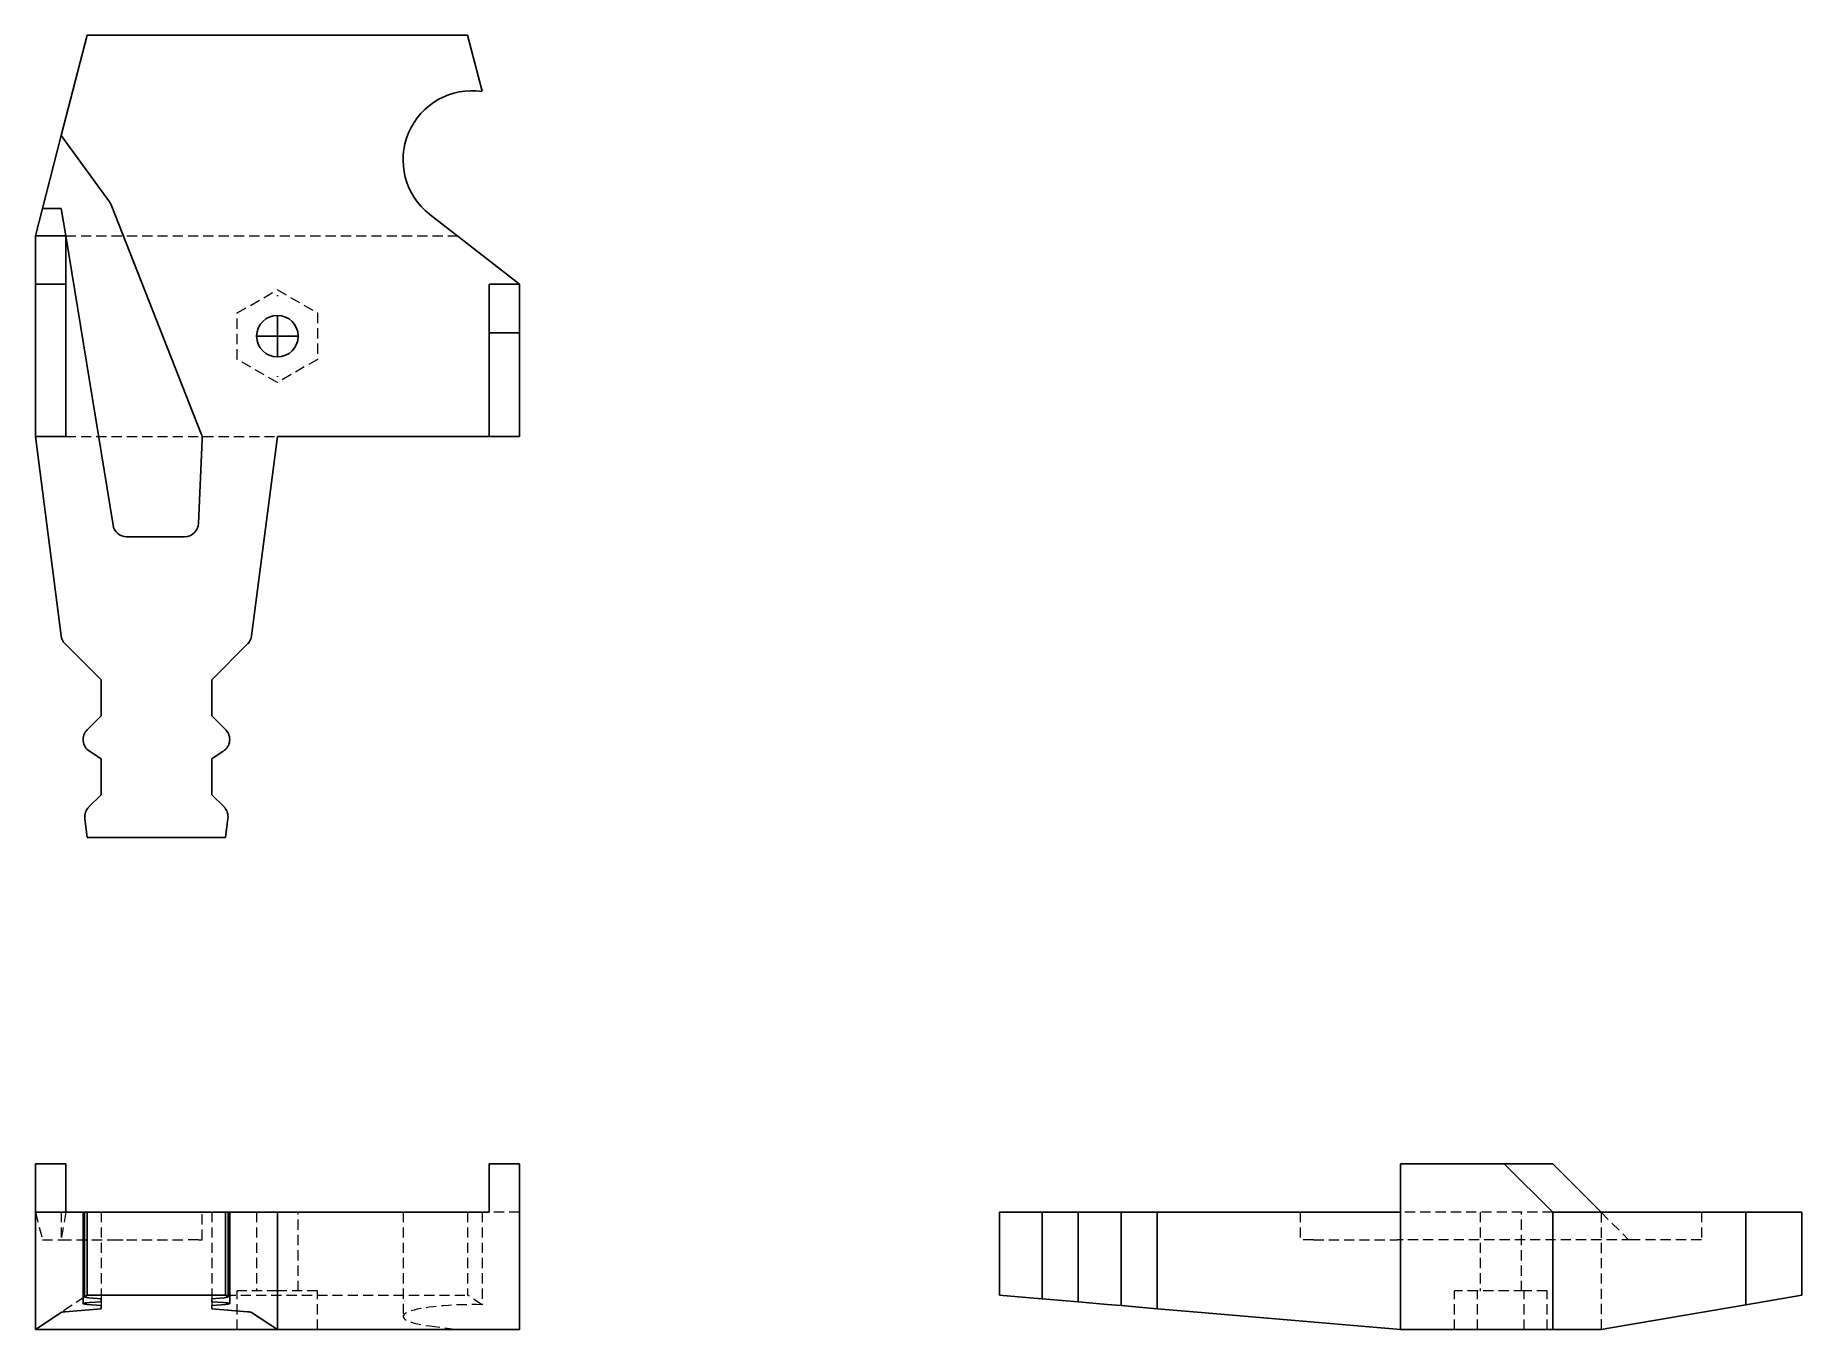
# Model space of a CAD drawing. Header units: millimetres. Extents: x 53 to 273, y 47 to 208.
import ezdxf

# ---------------------------------------------------------------- set-up
doc = ezdxf.new("R2010")
doc.units = ezdxf.units.MM
doc.linetypes.add('HIDDEN', pattern=[1.905, 1.27, -0.635])
doc.layers.add('10', color=7, linetype='Continuous')

# ---------------------------------------------------------------- blocks, each defined once
blk = doc.blocks.new('SW_CENTERMARKSYMBOL_0')
at = {"layer": '10', "color": 0}
for p, q in [((0, 5), (0, 5.09)), ((0, 0), (0, 2.5)), ((-5, 0), (-5.09, 0)), ((0, 0), (-2.5, 0)), ((0, 0), (0, -2.5)), ((0, 0), (2.5, 0)), ((5, 0), (5.09, 0)), ((0, -5), (0, -5.09))]:
    blk.add_line(p, q, dxfattribs=at)

msp = doc.modelspace()

# ---------------------------------------------------------------- linework, layer by layer
at = {"color": 7, "linetype": 'Continuous', "lineweight": 25}
for p, q in [((56.06, 195.5), (59.29, 208)), ((59.29, 208), (106.71, 208)), ((106.71, 208), (108.51, 201.02)), ((56.06, 195.5), (53.71, 186.43)), ((56.06, 195.5), (62.07, 187.23)), ((52.83, 183), (53.71, 186.43)), ((53.71, 186.43), (56.06, 186.43)), ((56.62, 183), (56.06, 186.43)), ((62.28, 186.85), (73.52, 158.34)), ((113.17, 176.97), (101.99, 185.68)), ((52.83, 183), (56.62, 183)), ((52.83, 183), (52.83, 176.97)), ((56.62, 176.97), (56.62, 183)), ((56.62, 183), (62.51, 146.95)), ((52.83, 176.97), (56.62, 176.97)), ((52.83, 158), (52.83, 176.97)), ((56.62, 176.97), (56.62, 158)), ((109.38, 176.97), (109.38, 170.93)), ((113.17, 176.97), (109.38, 176.97)), ((113.17, 170.93), (113.17, 176.97)), ((109.38, 170.93), (113.17, 170.93)), ((109.38, 170.93), (109.38, 158)), ((113.17, 170.93), (113.17, 158)), ((56.62, 158), (52.83, 158)), ((52.83, 158), (56.04, 133.14)), ((73.16, 147.15), (73.64, 157.63)), ((83, 158), (79.78, 133.14)), ((83, 158), (109.38, 158)), ((109.38, 158), (113.17, 158)), ((64.21, 145.5), (71.44, 145.5)), ((61.02, 127.66), (56.53, 132.14)), ((74.81, 127.66), (79.29, 132.14)), ((61.02, 123.17), (61.02, 127.66)), ((74.81, 127.66), (74.81, 123.17)), ((61.02, 123.17), (59.27, 121.43)), ((74.81, 123.17), (76.56, 121.43)), ((61.02, 117.83), (59.56, 118.75)), ((61.02, 113.34), (61.02, 117.83)), ((74.81, 117.83), (76.26, 118.75)), ((74.81, 117.83), (74.81, 113.34)), ((61.02, 113.34), (59.48, 111.81)), ((74.81, 113.34), (76.35, 111.81)), ((58.99, 110.37), (59.29, 108)), ((76.53, 108), (76.84, 110.37)), ((59.29, 108), (76.53, 108)), ((52.83, 61.31), (52.83, 67.34)), ((56.62, 67.34), (52.83, 67.34)), ((56.62, 61.31), (56.62, 67.34)), ((109.38, 61.31), (109.38, 67.34)), ((109.38, 67.34), (113.17, 67.34)), ((113.17, 67.34), (113.17, 46.66)), ((223, 67.34), (223, 46.66)), ((235.93, 67.34), (223, 67.34)), ((235.93, 67.34), (241.97, 61.31)), ((241.97, 67.34), (235.93, 67.34)), ((241.97, 67.34), (248, 61.31)), ((52.83, 61.31), (52.83, 46.66)), ((52.83, 61.31), (56.04, 61.31)), ((56.04, 61.31), (56.53, 61.31)), ((58.77, 61.31), (56.53, 61.31)), ((58.77, 61.31), (58.77, 49.91)), ((58.77, 61.31), (58.97, 61.31)), ((58.97, 61.31), (58.97, 50.74)), ((58.97, 61.31), (58.99, 61.31)), ((58.99, 61.31), (59.29, 61.31)), ((59.29, 61.31), (59.29, 50.97)), ((59.29, 61.31), (76.53, 61.31)), ((76.53, 61.31), (76.53, 50.97)), ((76.53, 61.31), (76.84, 61.31)), ((76.84, 61.31), (76.85, 61.31)), ((76.85, 50.74), (76.85, 61.31)), ((76.85, 61.31), (77.06, 61.31)), ((77.06, 49.91), (77.06, 61.31)), ((77.06, 61.31), (79.29, 61.31)), ((79.29, 61.31), (79.78, 61.31)), ((83, 61.31), (79.78, 61.31)), ((83, 61.31), (83, 46.66)), ((83, 61.31), (109.38, 61.31)), ((173, 61.31), (173, 50.97)), ((173, 61.31), (175.37, 61.31)), ((175.37, 61.31), (176.81, 61.31)), ((178.34, 61.31), (176.81, 61.31)), ((178.34, 61.31), (178.34, 50.5)), ((182.83, 61.31), (178.34, 61.31)), ((182.83, 61.31), (182.83, 50.12)), ((182.83, 61.31), (183.75, 61.31)), ((183.75, 61.31), (186.43, 61.31)), ((188.17, 61.31), (186.43, 61.31)), ((188.17, 61.31), (188.17, 49.66)), ((192.66, 61.31), (188.17, 61.31)), ((192.66, 61.31), (192.66, 49.27)), ((192.66, 61.31), (197.14, 61.31)), ((197.14, 61.31), (198.14, 61.31)), ((223, 61.31), (198.14, 61.31)), ((241.97, 46.66), (241.97, 61.31)), ((241.97, 61.31), (250.68, 61.31)), ((250.68, 61.31), (266.02, 61.31)), ((266.02, 61.31), (266.02, 49.76)), ((273, 61.31), (266.02, 61.31)), ((273, 61.31), (273, 50.97)), ((59.29, 50.97), (58.99, 50.76)), ((59.29, 50.97), (76.53, 50.97)), ((76.84, 50.76), (76.53, 50.97)), ((175.37, 50.76), (173, 50.97)), ((175.37, 50.76), (176.81, 50.64)), ((266.02, 49.76), (273, 50.97)), ((56.04, 48.8), (52.83, 46.66)), ((56.53, 48.88), (61.02, 49.27)), ((59.27, 49.81), (61.02, 49.66)), ((59.48, 50.64), (61.02, 50.5)), ((59.56, 50.04), (61.02, 50.12)), ((61.02, 50.12), (61.02, 50.5)), ((61.02, 49.27), (61.02, 49.66)), ((76.35, 50.64), (74.81, 50.5)), ((74.81, 50.5), (74.81, 50.12)), ((76.26, 50.04), (74.81, 50.12)), ((76.56, 49.81), (74.81, 49.66)), ((74.81, 49.66), (74.81, 49.27)), ((79.29, 48.88), (74.81, 49.27)), ((79.78, 48.8), (83, 46.66)), ((176.81, 50.64), (178.34, 50.5)), ((178.34, 50.5), (182.83, 50.12)), ((183.75, 50.04), (182.83, 50.12)), ((183.75, 50.04), (186.43, 49.81)), ((186.43, 49.81), (188.17, 49.66)), ((188.17, 49.66), (192.66, 49.27)), ((197.14, 48.88), (192.66, 49.27)), ((197.14, 48.88), (198.14, 48.8)), ((198.14, 48.8), (223, 46.66)), ((266.02, 49.76), (250.68, 47.12)), ((52.83, 46.66), (83, 46.66)), ((83, 46.66), (113.17, 46.66)), ((241.97, 46.66), (223, 46.66)), ((248, 46.66), (241.97, 46.66)), ((250.68, 47.12), (248, 46.66))]:
    msp.add_line(p, q, dxfattribs=at)
at = {"color": 7, "linetype": 'HIDDEN', "lineweight": 18}
for p, q in [((56.62, 183), (105.43, 183)), ((78, 173.39), (83, 176.27)), ((83, 176.27), (88, 173.39)), ((78, 167.61), (78, 173.39)), ((88, 173.39), (88, 167.61)), ((83, 164.73), (78, 167.61)), ((88, 167.61), (83, 164.73)), ((56.62, 158), (83, 158)), ((52.83, 61.29), (56.62, 61.29)), ((52.83, 61.29), (53.71, 57.86)), ((56.06, 61.31), (56.06, 57.86)), ((56.62, 61.29), (56.06, 57.86)), ((56.62, 61.31), (56.62, 61.29)), ((61.02, 61.31), (61.02, 50.5)), ((73.64, 57.86), (73.64, 61.31)), ((74.81, 61.31), (74.81, 50.5)), ((80.41, 61.31), (80.41, 51.48)), ((85.59, 51.48), (85.59, 61.31)), ((98.67, 61.31), (98.67, 48.29)), ((106.71, 61.31), (106.71, 50.97)), ((108.51, 61.31), (108.51, 49.76)), ((113.17, 61.31), (109.38, 61.31)), ((210.5, 61.31), (210.5, 57.86)), ((241.97, 61.31), (223, 61.31)), ((232.91, 61.31), (232.91, 51.48)), ((238.09, 51.48), (238.09, 61.31)), ((248, 61.31), (248, 61.29)), ((248, 61.29), (251.43, 57.86)), ((248, 61.29), (248, 46.66)), ((260.5, 61.31), (260.5, 57.86)), ((266.1, 49.78), (266.1, 61.31)), ((53.71, 57.86), (56.06, 57.86)), ((56.06, 57.86), (62.51, 57.86)), ((62.51, 57.86), (64.21, 57.86)), ((64.21, 57.86), (71.44, 57.86)), ((73.16, 57.86), (71.44, 57.86)), ((73.16, 57.86), (73.64, 57.86)), ((73.64, 57.86), (73.64, 57.86)), ((212.15, 57.86), (210.5, 57.86)), ((212.15, 57.86), (222.63, 57.86)), ((223.34, 57.86), (222.63, 57.86)), ((251.85, 57.86), (223.34, 57.86)), ((252.23, 57.86), (251.85, 57.86)), ((260.5, 57.86), (252.23, 57.86)), ((58.99, 50.76), (56.04, 48.8)), ((76.53, 50.97), (106.71, 50.97)), ((83, 51.48), (78, 51.48)), ((78, 46.66), (78, 51.48)), ((88, 51.48), (83, 51.48)), ((88, 46.66), (88, 51.48)), ((108.51, 49.76), (106.71, 50.97)), ((232.61, 51.48), (229.73, 51.48)), ((229.73, 46.66), (229.73, 51.48)), ((238.39, 51.48), (232.61, 51.48)), ((232.61, 46.66), (232.61, 51.48)), ((238.39, 46.66), (238.39, 51.48)), ((241.27, 51.48), (238.39, 51.48)), ((241.27, 46.66), (241.27, 51.48)), ((61.02, 50.12), (61.02, 49.66)), ((74.81, 50.12), (74.81, 49.66)), ((101.99, 47.12), (105.43, 46.66))]:
    msp.add_line(p, q, dxfattribs=at)
at = {"color": 7, "linetype": 'Continuous', "lineweight": 25}
msp.add_circle((83, 170.5), 2.59, dxfattribs=at)
for centre, radius, start, end in [((107.29, 192.48), 8.62, 81.8268, 232.0647), ((60.68, 186.22), 1.72, 21.5265, 36.0141), ((71.92, 157.71), 1.72, 357.3729, 21.5265), ((64.21, 147.22), 1.72, 189.27, 270), ((71.44, 147.22), 1.72, 270, 357.3729), ((57.75, 133.36), 1.72, 187.3681, 225), ((78.08, 133.36), 1.72, 315, 352.6319), ((60.49, 120.21), 1.72, 135, 237.4825), ((75.34, 120.21), 1.72, 302.5175, 45), ((60.7, 110.59), 1.72, 135, 187.3681), ((75.13, 110.59), 1.72, 352.6319, 45)]:
    msp.add_arc(centre, radius, start, end, dxfattribs=at)
for centre, start_param, end_param in [((60.7, 50.74), 3.012996, 3.926991), ((75.13, 50.74), 5.497787, 6.411782), ((57.75, 48.78), 2.356194, 3.012996), ((60.49, 49.91), 2.138334, 3.926991), ((75.34, 49.91), 5.497787, 7.286444), ((78.08, 48.78), 0.128597, 0.785398)]:
    msp.add_ellipse(centre, major_axis=(1.72, 0), ratio=0.086207, start_param=start_param, end_param=end_param, dxfattribs=at)
at = {"color": 7, "linetype": 'HIDDEN', "lineweight": 18}
msp.add_ellipse((107.29, 48.29), major_axis=(8.62, 0), ratio=0.172414, start_param=1.428147, end_param=4.050293, dxfattribs=at)

# ---------------------------------------------------------------- block references
at = {"layer": '10'}
msp.add_blockref('SW_CENTERMARKSYMBOL_0', (83, 170.5), dxfattribs=at)

doc.saveas('drawing.dxf')
